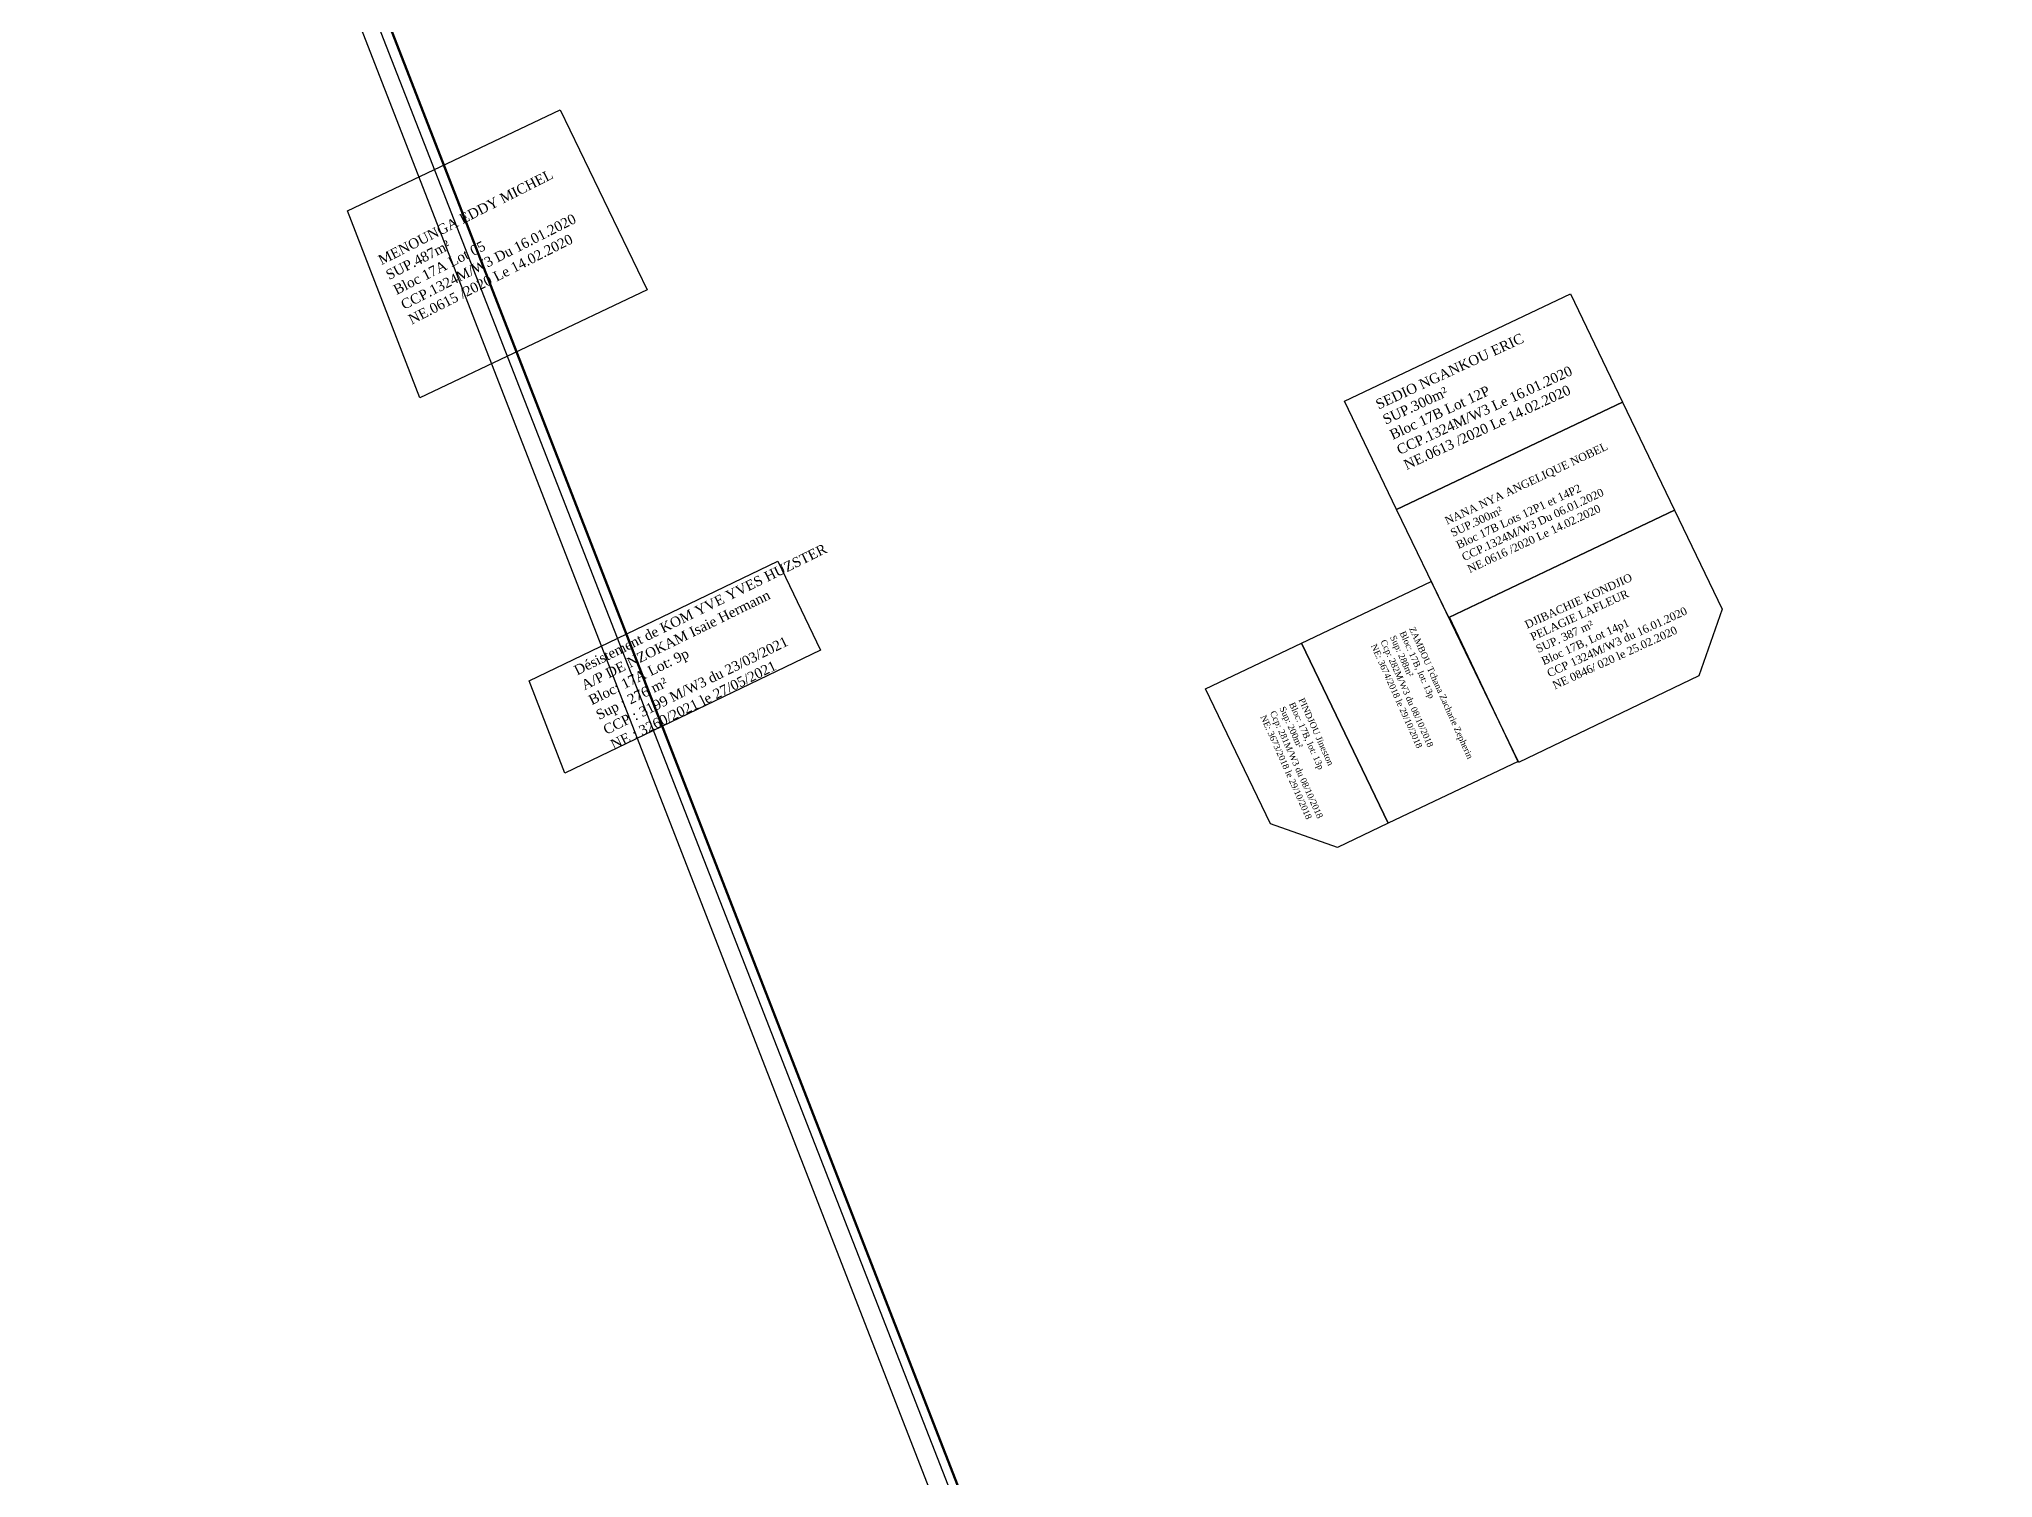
# Model space of a CAD drawing. Header units: millimetres. Extents: x 587399 to 927168, y 438565 to 1444955.
# Drawn here: x 591925.2 to 592120.6, y 439752.1 to 439896 of the extents above; entities that cross this region are included whole.
import ezdxf

# ---------------------------------------------------------------- set-up
doc = ezdxf.new("R2010")
doc.units = ezdxf.units.MM
doc.header["$LTSCALE"] = 2
doc.layers.add('end maj 26 02 2021', color=7, linetype='Continuous')
doc.layers.add('MAJ AVRIL 2021', color=7, linetype='Continuous')
doc.layers.add('MAJ APRES LE 13.01.2023', color=222, linetype='Continuous', lineweight=30)
doc.styles.get("Standard").update_dxf_attribs({"font": 'arial.ttf'})
doc.styles.add('Times 1.0', font='times.ttf', dxfattribs={"width": 0.99, "height": 1})

msp = doc.modelspace()

# ---------------------------------------------------------------- linework, layer by layer
at = {"flags": 128}
for points in [[(593620.706, 440496.008), (593637.366, 440240.528), (593649.986, 440046.988), (593616.556, 439908.918), (593505.926, 439671.758), (593373.066, 439385.368), (593245.126, 439112.318), (593096.676, 439033.038), (592918.646, 438905.568), (592797.206, 438803.308), (592659.236, 438755.698), (592435.026, 438627.248), (592309.016, 438631.478), (592164.396, 438635.548), (592038.226, 438784.078), (591988.166, 439149.658), (592021.316, 439406.898), (592017.796, 439741.918), (591949.366, 439917.828), (591726.546, 440054.648)], [(593620.706, 440496.008), (593637.366, 440240.528), (593649.986, 440046.988), (593616.556, 439908.918), (593505.926, 439671.758), (593373.066, 439385.368), (593245.126, 439112.318), (593096.676, 439033.038), (592918.646, 438905.568), (592797.206, 438803.308), (592659.236, 438755.698), (592435.026, 438627.248), (592309.016, 438631.478), (592164.396, 438635.548), (592038.226, 438784.078), (591988.166, 439149.658), (592021.316, 439406.898), (592017.796, 439741.918), (591949.366, 439917.828), (591726.546, 440054.648)], [(593620.706, 440496.008), (593637.366, 440240.528), (593649.986, 440046.988), (593616.556, 439908.918), (593505.926, 439671.758), (593373.066, 439385.368), (593245.126, 439112.318), (593096.676, 439033.038), (592918.646, 438905.568), (592797.206, 438803.308), (592659.236, 438755.698), (592435.026, 438627.248), (592309.016, 438631.478), (592164.396, 438635.548), (592038.226, 438784.078), (591988.166, 439149.658), (592021.316, 439406.898), (592017.796, 439741.918), (591949.366, 439917.828), (591726.546, 440054.648)], [(593623.43, 440496.593), (593640.09, 440241.113), (593652.71, 440047.573), (593619.28, 439909.503), (593508.65, 439672.343), (593375.79, 439385.953), (593247.85, 439112.903), (593099.4, 439033.623), (592921.37, 438906.153), (592799.93, 438803.893), (592661.96, 438756.283), (592437.75, 438627.833), (592311.74, 438632.063), (592167.12, 438636.133), (592040.95, 438784.663), (591990.89, 439150.243), (592024.04, 439407.483), (592020.52, 439742.503), (591952.09, 439918.413), (591729.27, 440055.233)], [(593623.43, 440496.593), (593640.09, 440241.113), (593652.71, 440047.573), (593619.28, 439909.503), (593508.65, 439672.343), (593375.79, 439385.953), (593247.85, 439112.903), (593099.4, 439033.623), (592921.37, 438906.153), (592799.93, 438803.893), (592661.96, 438756.283), (592437.75, 438627.833), (592311.74, 438632.063), (592167.12, 438636.133), (592040.95, 438784.663), (591990.89, 439150.243), (592024.04, 439407.483), (592020.52, 439742.503), (591952.09, 439918.413), (591729.27, 440055.233)], [(593623.43, 440496.593), (593640.09, 440241.113), (593652.71, 440047.573), (593619.28, 439909.503), (593508.65, 439672.343), (593375.79, 439385.953), (593247.85, 439112.903), (593099.4, 439033.623), (592921.37, 438906.153), (592799.93, 438803.893), (592661.96, 438756.283), (592437.75, 438627.833), (592311.74, 438632.063), (592167.12, 438636.133), (592040.95, 438784.663), (591990.89, 439150.243), (592024.04, 439407.483), (592020.52, 439742.503), (591952.09, 439918.413), (591729.27, 440055.233)]]:
    msp.add_lwpolyline(points, dxfattribs=at)
at = {"color": 7, "lineweight": 50, "flags": 128}
msp.add_lwpolyline([(591729.27, 440055.233), (591952.09, 439918.413), (592020.52, 439742.503), (592024.04, 439407.483), (591990.89, 439150.243), (592040.95, 438784.663), (592167.12, 438636.133), (591875.86, 438615.063), (591690.87, 438659.743)], dxfattribs=at)
at = {"layer": 'end maj 26 02 2021', "color": 150, "lineweight": -3, "flags": 128}
for points in [[(591977.347, 439888.918), (591986.024, 439870.899), (591963.292, 439860.093), (591956.059, 439878.799)], [(591977.347, 439888.918), (591986.024, 439870.899), (591963.292, 439860.093), (591956.059, 439878.799)], [(592078.343, 439870.492), (592083.55, 439859.68), (592060.97, 439848.947), (592055.764, 439859.759)], [(592078.343, 439870.492), (592083.55, 439859.68), (592060.97, 439848.947), (592055.764, 439859.759)], [(592083.55, 439859.68), (592088.756, 439848.868), (592066.177, 439838.136), (592060.97, 439848.947)], [(592083.55, 439859.68), (592088.756, 439848.868), (592066.177, 439838.136), (592060.97, 439848.947)], [(592088.756, 439848.868), (592093.529, 439838.958), (592091.182, 439832.306), (592073.163, 439823.628), (592066.25, 439838.171)], [(592088.756, 439848.868), (592093.529, 439838.958), (592091.182, 439832.306), (592073.163, 439823.628), (592066.25, 439838.171)]]:
    msp.add_lwpolyline(points, close=True, dxfattribs=at)
at = {"layer": 'end maj 26 02 2021', "color": 150}
for points in [[(592064.441, 439841.739), (592073.119, 439823.719), (592060.141, 439817.55), (592051.464, 439835.569)], [(592064.441, 439841.739), (592073.119, 439823.719), (592060.141, 439817.55), (592051.464, 439835.569)], [(592051.464, 439835.569), (592060.141, 439817.55), (592055.057, 439815.133), (592048.371, 439817.491), (592041.863, 439831.008)], [(592051.464, 439835.569), (592060.141, 439817.55), (592055.057, 439815.133), (592048.371, 439817.491), (592041.863, 439831.008)]]:
    msp.add_lwpolyline(points, close=True, dxfattribs=at)
at = {"layer": 'MAJ APRES LE 13.01.2023', "flags": 128}
msp.add_lwpolyline([(591728.59, 440053.316), (591951.568, 439916.754), (592020.202, 439740.924), (592023.979, 439417.198), (591991.273, 439148.525), (592039.231, 438787.581), (592168.084, 438634.725), (592444.969, 438630.326), (592662.785, 438755.448), (592800.7, 438803.218), (592979.122, 438946.603), (593127.651, 439048.155), (593242.505, 439109.664), (593375.255, 439385.944), (593613.325, 439897.849), (593652.038, 440047.885), (593574.117, 441222.166)], dxfattribs=at)
at = {"layer": 'MAJ AVRIL 2021', "flags": 128}
msp.add_lwpolyline([(591999.096, 439843.752), (592003.377, 439834.863), (591977.811, 439822.557), (591974.241, 439831.785)], close=True, dxfattribs=at)
msp.add_lwpolyline([(591999.096, 439843.752), (592003.377, 439834.863), (591977.811, 439822.557), (591974.241, 439831.785)], close=True, dxfattribs=at)

# ---------------------------------------------------------------- texts
at = {"layer": 'end maj 26 02 2021', "color": 150, "linetype": 'ByBlock', "lineweight": -3, "ltscale": 0.0014, "attachment_point": 1, "style": 'Times 1.0'}
for s, insert, char_height, width, rotation in [('{\\C7;MENOUNGA EDDY MICHEL \\PSUP.487m²\\PBloc 17A Lot 05\\PCCP.1324M/W3 Du 16.01.2020\\PNE.0615 /2020 Le 14.02.2020}', (591959.022, 439874.25), 1, 35.05759, 26.87865), ('{\\C7;MENOUNGA EDDY MICHEL \\PSUP.487m²\\PBloc 17A Lot 05\\PCCP.1324M/W3 Du 16.01.2020\\PNE.0615 /2020 Le 14.02.2020}', (591959.022, 439874.25), 1, 35.05759, 26.87865), ('{\\C7;SEDIO NGANKOU ERIC \\PSUP.300m²\\PBloc 17B Lot 12P \\PCCP.1324M/W3 Le 16.01.2020\\PNE.0613 /2020 Le 14.02.2020}', (592058.751, 439859.827), 1, 19.67913, 24.87337), ('{\\C7;SEDIO NGANKOU ERIC \\PSUP.300m²\\PBloc 17B Lot 12P \\PCCP.1324M/W3 Le 16.01.2020\\PNE.0613 /2020 Le 14.02.2020}', (592058.751, 439859.827), 1, 19.67913, 24.87337), ('{\\C7;NANA NYA ANGELIQUE NOBEL\\PSUP.300m²\\PBloc 17B Lots 12P1 et 14P2\\PCCP.1324M/W3 Du 06.01.2020\\PNE.0616 /2020 Le 14.02.2020}', (592065.684, 439848.112), 0.8, 18.12786, 25.17004), ('{\\C7;NANA NYA ANGELIQUE NOBEL\\PSUP.300m²\\PBloc 17B Lots 12P1 et 14P2\\PCCP.1324M/W3 Du 06.01.2020\\PNE.0616 /2020 Le 14.02.2020}', (592065.684, 439848.112), 0.8, 18.12786, 25.17004), ('{\\C256;DJIBACHIE KONDJIO \\PPELAGIE LAFLEUR\\PSUP. 387 m²\\PBloc 17B, Lot 14p1^JCCP 1324M/W3 du 16.01.2020\\PNE 0846/ 020 le 25.02.2020}', (592073.682, 439837.722), 0.8, 31.12641, 24.63578), ('{\\C256;DJIBACHIE KONDJIO \\PPELAGIE LAFLEUR\\PSUP. 387 m²\\PBloc 17B, Lot 14p1^JCCP 1324M/W3 du 16.01.2020\\PNE 0846/ 020 le 25.02.2020}', (592073.682, 439837.722), 0.8, 31.12641, 24.63578)]:
    msp.add_mtext(s, dxfattribs=dict(at, insert=insert, char_height=char_height, width=width, rotation=rotation))
at = {"layer": 'end maj 26 02 2021', "char_height": 0.62869, "attachment_point": 1, "rotation": 294.13859}
for s, insert in [('{\\fTimes New Roman|b0|i0|c0|p18;ZAMBOU Tchana Zacharie Zepherin\\PBloc: 17B, lot: 13p\\PSup: 288m²\\PCcp: 282M/W3 du 08/10/2018\\PNE: 3674/2018 le 29/10/2018}', (592062.783, 439837.286)), ('{\\fTimes New Roman|b0|i0|c0|p18;ZAMBOU Tchana Zacharie Zepherin\\PBloc: 17B, lot: 13p\\PSup: 288m²\\PCcp: 282M/W3 du 08/10/2018\\PNE: 3674/2018 le 29/10/2018}', (592062.783, 439837.286)), ('{\\fTimes New Roman|b0|i0|c0|p18;PINDJOU Jineston\\PBloc: 17B, lot: 13p\\PSup: 200m²\\PCcp: 281M/W3 du 08/10/2018\\PNE: 3673/2018 le 29/10/2018}', (592051.728, 439830.172)), ('{\\fTimes New Roman|b0|i0|c0|p18;PINDJOU Jineston\\PBloc: 17B, lot: 13p\\PSup: 200m²\\PCcp: 281M/W3 du 08/10/2018\\PNE: 3673/2018 le 29/10/2018}', (592051.728, 439830.172))]:
    msp.add_mtext_dynamic_manual_height_columns(s, width=61.88473, gutter_width=12.5, heights=[22.767], dxfattribs=dict(at, insert=insert))
at = {"layer": 'MAJ AVRIL 2021', "insert": (591978.592, 439833.221), "char_height": 0.99298, "attachment_point": 1, "rotation": 26.19822}
msp.add_mtext('\\A1;{\\fGeorgia|b0|i0|c0|p18;Désistement de KOM YVE YVES HUZSTER \\PA/P DE NZOKAM Isaie Hermann\\PBloc: 17A Lot: 9p\\PSup : 276 m²\\PCCP : 3199 M/W3 du 23/03/2021\\PNE : 3260/2021 le 27/05/2021}', dxfattribs=at)
msp.add_mtext('\\A1;{\\fGeorgia|b0|i0|c0|p18;Désistement de KOM YVE YVES HUZSTER \\PA/P DE NZOKAM Isaie Hermann\\PBloc: 17A Lot: 9p\\PSup : 276 m²\\PCCP : 3199 M/W3 du 23/03/2021\\PNE : 3260/2021 le 27/05/2021}', dxfattribs=at)

doc.saveas('drawing.dxf')
